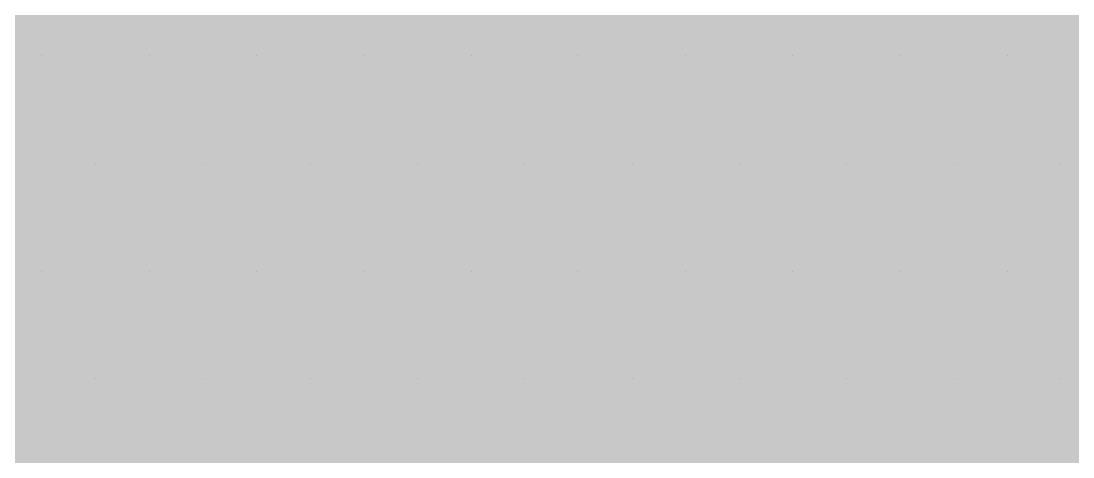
# Paper-space layout 'Layout1' of a CAD drawing. Extents: x -43 to 2298, y -18 to 768.
# Drawn here: x 734.518 to 735.058, y 374.629 to 374.852 of the extents above; entities that cross this region are included whole.
import ezdxf

# ---------------------------------------------------------------- set-up
doc = ezdxf.new("R2010")
doc.units = 0
doc.header["$LTSCALE"] = 2
doc.linetypes.add('CACHEX2', pattern=[0.75, 0.5, -0.25])
doc.layers.add('CARTOUCHE', color=7, linetype='Continuous')
doc.layers.add('LOGO', color=7, linetype='Continuous')

# ---------------------------------------------------------------- blocks, each defined once
blk = doc.blocks.new('A$C715108E3')
at = {"layer": 'LOGO', "color": 131}
for p, q in [((-11.85463, -24.98105), (-11.85463, -24.98105)), ((-11.7628, -24.98105), (-11.7628, -24.98105)), ((-11.67134, -24.98105), (-11.67134, -24.98105)), ((-11.57951, -24.98105), (-11.57951, -24.98105)), ((-11.48768, -24.98105), (-11.48768, -24.98105)), ((-11.3966, -24.98105), (-11.3966, -24.98105)), ((-11.30458, -24.98105), (-11.30458, -24.98105)), ((-11.21256, -24.98105), (-11.21256, -24.98105)), ((-11.12129, -24.98105), (-11.12129, -24.98105)), ((-11.02927, -24.98105), (-11.02927, -24.98105)), ((-11.80909, -25.07364), (-11.80909, -25.07364)), ((-11.71745, -25.07364), (-11.71745, -25.07364)), ((-11.62524, -25.07364), (-11.62524, -25.07364)), ((-11.53378, -25.07364), (-11.53378, -25.07364)), ((-11.44195, -25.07364), (-11.44195, -25.07364)), ((-11.35012, -25.07364), (-11.35012, -25.07364)), ((-11.25866, -25.07364), (-11.25866, -25.07364)), ((-11.16683, -25.07364), (-11.16683, -25.07364)), ((-11.07481, -25.07364), (-11.07481, -25.07364)), ((-10.98354, -25.07364), (-10.98354, -25.07364)), ((-11.85463, -25.16491), (-11.85463, -25.16491)), ((-11.7628, -25.16491), (-11.7628, -25.16491)), ((-11.67134, -25.16491), (-11.67134, -25.16491)), ((-11.57951, -25.16491), (-11.57951, -25.16491)), ((-11.48768, -25.16491), (-11.48768, -25.16491)), ((-11.3966, -25.16491), (-11.3966, -25.16491)), ((-11.30458, -25.16491), (-11.30458, -25.16491)), ((-11.21256, -25.16491), (-11.21256, -25.16491)), ((-11.12129, -25.16491), (-11.12129, -25.16491)), ((-11.02927, -25.16491), (-11.02927, -25.16491)), ((-11.80909, -25.25618), (-11.80909, -25.25618)), ((-11.71745, -25.25618), (-11.71745, -25.25618)), ((-11.62524, -25.25618), (-11.62524, -25.25618)), ((-11.53378, -25.25618), (-11.53378, -25.25618)), ((-11.44195, -25.25618), (-11.44195, -25.25618)), ((-11.35012, -25.25618), (-11.35012, -25.25618)), ((-11.25866, -25.25618), (-11.25866, -25.25618)), ((-11.16683, -25.25618), (-11.16683, -25.25618)), ((-11.07481, -25.25618), (-11.07481, -25.25618)), ((-10.98354, -25.25618), (-10.98354, -25.25618))]:
    blk.add_line(p, q, dxfattribs=at)
blk = doc.blocks.new('A$C581E6685')
at = {"layer": 'LOGO', "color": 32, "linetype": 'CACHEX2', "ltscale": 1.5}
blk.add_ellipse((-38.05384, 23.81385), major_axis=(-19.03106, -3.53396), ratio=0.590567, dxfattribs=at)
at = {"layer": 'LOGO', "color": 32}
blk.add_ellipse((-37.61436, 23.84992), major_axis=(-13.57677, -4.28389), ratio=0.791971, dxfattribs=at)
at = {"layer": 'CARTOUCHE'}
blk.add_blockref('A$C715108E3', (-31.67392, 36.3189), dxfattribs=at)
blk = doc.blocks.new('miniLogo')
at = {"layer": 'CARTOUCHE', "true_color": 0xffffff}
h = blk.add_hatch(color=7, dxfattribs=at)
h.dxf.hatch_style = 1
edge = h.paths.add_edge_path()
edge.add_spline(control_points=[(960.74149, 27.42506), (960.74149, 16.5339), (960.74149, 5.64274), (960.74149, 1.80274), (964.58149, 1.80274), (1010.12076, 1.80274), (1055.66003, 1.80274), (1059.50003, 1.80274), (1059.50003, 5.64274), (1059.50003, 16.5339), (1059.50003, 27.42506), (1059.50003, 31.26506), (1055.66003, 31.26506), (1010.12076, 31.26506), (964.58149, 31.26506), (960.74149, 31.26506), (960.74149, 27.42506)], knot_values=[0, 0, 0, 1, 1, 2.570796, 2.570796, 3.570796, 3.570796, 5.141593, 5.141593, 6.141593, 6.141593, 7.712389, 7.712389, 8.712389, 8.712389, 10.283185, 10.283185, 10.283185], weights=[1, 1, 1, 0.707107, 1, 1, 1, 0.707107, 1, 1, 1, 0.707107, 1, 1, 1, 0.707107, 1], degree=2, periodic=0)
at = {"layer": 'CARTOUCHE'}
blk.add_rational_spline([(960.74149, 27.42506), (960.74149, 16.5339), (960.74149, 5.64274), (960.74149, 1.80274), (964.58149, 1.80274), (1010.12076, 1.80274), (1055.66003, 1.80274), (1059.50003, 1.80274), (1059.50003, 5.64274), (1059.50003, 16.5339), (1059.50003, 27.42506), (1059.50003, 31.26506), (1055.66003, 31.26506), (1010.12076, 31.26506), (964.58149, 31.26506), (960.74149, 31.26506), (960.74149, 27.42506)], [1, 1, 1, 0.707106781187, 1, 1, 1, 0.707106781187, 1, 1, 1, 0.707106781187, 1, 1, 1, 0.707106781187, 1], degree=2, knots=[0, 0, 0, 1, 1, 2.570796, 2.570796, 3.570796, 3.570796, 5.141593, 5.141593, 6.141593, 6.141593, 7.712389, 7.712389, 8.712389, 8.712389, 10.283185, 10.283185, 10.283185], dxfattribs=at)
at = {"layer": 'CARTOUCHE', "xscale": 0.6, "yscale": 0.6, "zscale": 0.6}
blk.add_blockref('A$C581E6685', (998.01223, 3.18331), dxfattribs=at)

psp = doc.layouts.get("Layout1")

# ---------------------------------------------------------------- block references
at = {"layer": 'CARTOUCHE'}
psp.add_blockref('miniLogo', (-237.36632, 364.8484), dxfattribs=at)

doc.saveas('drawing.dxf')
